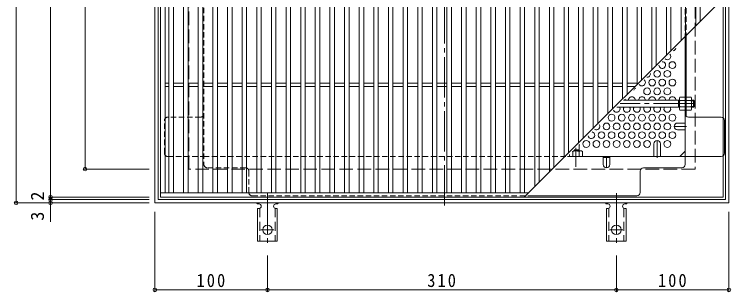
# Model space of a CAD drawing. Units: millimetres at full size, sheet at 1:4. Extents: x -744 to 1008, y -779 to 706.
# Drawn here: x -731 to -95, y -25 to 222 of the extents above; entities that cross this region are included whole.
import ezdxf
from ezdxf.enums import TextEntityAlignment as Align

# ---------------------------------------------------------------- set-up
doc = ezdxf.new("R2010")
doc.units = ezdxf.units.MM
doc.header["$LTSCALE"] = 4
doc.header["$PDMODE"] = 32
doc.header["$PDSIZE"] = 3.2
for name, pattern in [('CHAIN1', [8, 5, -1, 1, -1]), ('CHAIN2', [12, 9, -1, 1, -1]), ('DASHED1', [1.8, 1.2, -0.6]), ('DASHED2', [3, 2, -1]), ('DASHED3', [4, 3, -1])]:
    doc.linetypes.add(name, pattern=pattern)
for name, color, linetype, lineweight in [('A-1_躯体', 3, 'Continuous', 9), ('A-2_仕上', 3, 'Continuous', 9), ('A-4_その他', 7, 'Continuous', 9), ('A-6_寸法', 2, 'Continuous', 9), ('A-7_ハッチ', 2, 'Continuous', 9), ('A-8_記号', 2, 'Continuous', 9), ('A-A_ﾊｯﾁ-ﾜｸ', 3, 'Continuous', 9), ('A-B_ﾊｯﾁ', 2, 'Continuous', 9)]:
    doc.layers.add(name, color=color, linetype=linetype, lineweight=lineweight)
doc.styles.add('ＭＳ ゴシック', font='')
doc.styles.get('ＭＳ ゴシック').set_extended_font_data('MS Gothic')

msp = doc.modelspace()

# ---------------------------------------------------------------- linework, layer by layer
at = {"layer": 'A-1_躯体', "color": 2}
for p, q in [((-99.348, 560.989), (-99.348, 56.989)), ((-96.348, 563.989), (-96.348, 53.989)), ((-96.348, 53.989), (-606.348, 53.989)), ((-99.348, 56.989), (-603.349, 56.989))]:
    msp.add_line(p, q, dxfattribs=at)
at = {"layer": 'A-1_躯体', "color": 2, "linetype": 'DASHED3'}
for p, q in [((-126.348, 533.989), (-126.348, 83.989)), ((-126.348, 83.989), (-576.348, 83.989))]:
    msp.add_line(p, q, dxfattribs=at)
at = {"layer": 'A-1_躯体', "linetype": 'CHAIN2'}
for p, q in [((-127.242, 142.186), (-192.846, 142.186)), ((-232.242, 102.789), (-232.242, 85.953))]:
    msp.add_line(p, q, dxfattribs=at)
at = {"layer": 'A-1_躯体'}
for p, q in [((-140.242, 145.186), (-189.846, 145.186)), ((-141.242, 139.186), (-141.242, 145.186)), ((-141.242, 144.686), (-140.242, 144.686)), ((-127.742, 145.186), (-129.442, 145.186)), ((-129.442, 144.686), (-127.242, 144.686)), ((-127.742, 139.186), (-127.742, 145.186)), ((-127.742, 145.186), (-127.242, 144.686)), ((-127.242, 139.686), (-127.242, 144.686)), ((-140.242, 139.186), (-195.846, 139.186)), ((-141.242, 139.686), (-140.242, 139.686)), ((-129.442, 139.686), (-127.242, 139.686)), ((-127.742, 139.186), (-129.442, 139.186)), ((-127.742, 139.186), (-127.242, 139.686)), ((-229.242, 105.789), (-229.242, 100.186)), ((-234.742, 100.289), (-234.742, 100.186)), ((-233.846, 101.186), (-229.242, 101.186)), ((-229.742, 101.186), (-229.742, 100.186))]:
    msp.add_line(p, q, dxfattribs=at)
at = {"layer": 'A-1_躯体', "color": 2}
for points in [[(-606.348, 53.989), (-606.348, 563.989), (-96.348, 563.989)], [(-603.349, 56.989), (-603.349, 560.989), (-99.348, 560.989)]]:
    msp.add_lwpolyline(points, dxfattribs=at)
at = {"layer": 'A-1_躯体', "color": 2, "linetype": 'DASHED3'}
msp.add_lwpolyline([(-576.348, 83.989), (-576.348, 533.989), (-126.348, 533.989)], dxfattribs=at)
at = {"layer": 'A-2_仕上'}
for p, q in [((-601.348, 58.989), (-601.348, 558.989)), ((-597.348, 62.989), (-597.348, 554.989)), ((-593.848, 62.989), (-593.848, 554.989)), ((-589.848, 62.989), (-589.848, 554.989)), ((-580.848, 62.989), (-580.848, 554.989)), ((-576.848, 62.989), (-576.848, 554.989)), ((-567.848, 62.989), (-567.848, 554.989)), ((-563.848, 62.989), (-563.848, 554.989)), ((-554.848, 62.989), (-554.848, 554.989)), ((-550.848, 62.989), (-550.848, 554.989)), ((-541.848, 62.989), (-541.848, 554.989)), ((-537.848, 62.989), (-537.848, 554.989)), ((-528.848, 62.989), (-528.848, 554.989)), ((-524.848, 62.989), (-524.848, 554.989)), ((-515.848, 62.989), (-515.848, 554.989)), ((-511.848, 62.989), (-511.848, 554.989)), ((-502.848, 62.989), (-502.848, 554.989)), ((-498.848, 62.989), (-498.848, 554.989)), ((-489.848, 62.989), (-489.848, 554.989)), ((-485.848, 62.989), (-485.848, 554.989)), ((-476.848, 62.989), (-476.848, 554.989)), ((-472.848, 62.989), (-472.848, 554.989)), ((-463.848, 62.989), (-463.848, 554.989)), ((-459.848, 62.989), (-459.848, 554.989)), ((-450.848, 62.989), (-450.848, 554.989)), ((-446.848, 62.989), (-446.848, 554.989)), ((-437.848, 62.989), (-437.848, 554.989)), ((-433.848, 62.989), (-433.848, 554.989)), ((-424.848, 62.989), (-424.848, 554.989)), ((-420.848, 62.989), (-420.848, 554.989)), ((-411.848, 62.989), (-411.848, 554.989)), ((-407.848, 62.989), (-407.848, 554.989)), ((-398.848, 62.989), (-398.848, 554.989)), ((-394.848, 62.989), (-394.848, 554.989)), ((-385.848, 62.989), (-385.848, 554.989)), ((-381.848, 62.989), (-381.848, 554.989)), ((-372.848, 62.989), (-372.848, 554.989)), ((-368.848, 62.989), (-368.848, 554.989)), ((-359.848, 62.989), (-359.848, 554.989)), ((-355.848, 62.989), (-355.848, 554.989)), ((-346.848, 62.989), (-346.848, 554.989)), ((-342.848, 62.989), (-342.848, 554.989)), ((-333.848, 62.989), (-333.848, 554.989)), ((-329.848, 62.989), (-329.848, 554.989)), ((-320.848, 62.989), (-320.848, 554.989)), ((-316.848, 62.989), (-316.848, 554.989)), ((-307.848, 62.989), (-307.848, 554.989)), ((-303.848, 62.989), (-303.848, 554.989)), ((-294.848, 62.989), (-294.848, 554.989)), ((-290.848, 62.989), (-290.848, 554.989)), ((-281.848, 62.989), (-281.848, 554.989)), ((-277.848, 62.989), (-277.848, 554.989)), ((-268.848, 554.989), (-268.848, 68.489)), ((-264.848, 554.989), (-264.848, 72.489)), ((-255.848, 554.989), (-255.848, 81.489)), ((-251.848, 554.989), (-251.848, 85.489)), ((-242.848, 554.989), (-242.848, 94.489)), ((-238.848, 554.989), (-238.848, 98.489)), ((-229.848, 554.989), (-229.848, 107.489)), ((-225.848, 554.989), (-225.848, 111.489)), ((-216.848, 554.989), (-216.848, 120.489)), ((-212.848, 554.989), (-212.848, 124.489)), ((-203.848, 554.989), (-203.848, 133.489)), ((-199.848, 554.989), (-199.848, 137.489)), ((-190.848, 554.989), (-190.848, 146.489)), ((-186.848, 554.989), (-186.848, 150.489)), ((-177.848, 554.989), (-177.848, 159.489)), ((-173.848, 554.989), (-173.848, 163.489)), ((-164.848, 554.989), (-164.848, 172.489)), ((-160.848, 554.989), (-160.848, 176.489)), ((-151.848, 554.989), (-151.848, 185.489)), ((-147.848, 554.989), (-147.848, 189.489)), ((-138.848, 554.989), (-138.848, 198.489)), ((-134.848, 554.989), (-134.848, 202.489)), ((-125.848, 554.989), (-125.848, 211.489)), ((-121.848, 554.989), (-121.848, 215.489)), ((-101.348, 558.989), (-101.348, 58.989)), ((-101.348, 235.989), (-278.348, 58.989)), ((-597.348, 160.489), (-593.848, 160.489)), ((-589.848, 160.489), (-580.848, 160.489)), ((-576.848, 160.489), (-567.848, 160.489)), ((-563.848, 160.489), (-554.848, 160.489)), ((-550.848, 160.489), (-541.848, 160.489)), ((-537.848, 160.489), (-528.848, 160.489)), ((-524.848, 160.489), (-515.848, 160.489)), ((-511.848, 160.489), (-502.848, 160.489)), ((-498.848, 160.489), (-489.848, 160.489)), ((-485.848, 160.489), (-476.848, 160.489)), ((-472.848, 160.489), (-463.848, 160.489)), ((-459.848, 160.489), (-450.848, 160.489)), ((-446.848, 160.489), (-437.848, 160.489)), ((-433.848, 160.489), (-424.848, 160.489)), ((-420.848, 160.489), (-411.848, 160.489)), ((-407.848, 160.489), (-398.848, 160.489)), ((-394.848, 160.489), (-385.848, 160.489)), ((-381.848, 160.489), (-372.848, 160.489)), ((-368.848, 160.489), (-359.848, 160.489)), ((-355.848, 160.489), (-346.848, 160.489)), ((-342.848, 160.489), (-333.848, 160.489)), ((-329.848, 160.489), (-320.848, 160.489)), ((-316.848, 160.489), (-307.848, 160.489)), ((-303.848, 160.489), (-294.848, 160.489)), ((-290.848, 160.489), (-281.848, 160.489)), ((-277.848, 160.489), (-268.848, 160.489)), ((-264.848, 160.489), (-255.848, 160.489)), ((-251.848, 160.489), (-242.848, 160.489)), ((-238.848, 160.489), (-229.848, 160.489)), ((-225.848, 160.489), (-216.848, 160.489)), ((-212.848, 160.489), (-203.848, 160.489)), ((-199.848, 160.489), (-190.848, 160.489)), ((-186.849, 160.489), (-177.848, 160.489)), ((-597.348, 157.489), (-593.848, 157.489)), ((-589.848, 157.489), (-580.848, 157.489)), ((-576.848, 157.489), (-567.848, 157.489)), ((-563.848, 157.489), (-554.848, 157.489)), ((-550.848, 157.489), (-541.848, 157.489)), ((-537.848, 157.489), (-528.848, 157.489)), ((-524.848, 157.489), (-515.848, 157.489)), ((-511.848, 157.489), (-502.848, 157.489)), ((-498.848, 157.489), (-489.848, 157.489)), ((-485.848, 157.489), (-476.848, 157.489)), ((-472.848, 157.489), (-463.848, 157.489)), ((-459.848, 157.489), (-450.848, 157.489)), ((-446.848, 157.489), (-437.848, 157.489)), ((-433.848, 157.489), (-424.848, 157.489)), ((-420.848, 157.489), (-411.848, 157.489)), ((-407.848, 157.489), (-398.848, 157.489)), ((-394.848, 157.489), (-385.848, 157.489)), ((-381.848, 157.489), (-372.848, 157.489)), ((-368.848, 157.489), (-359.848, 157.489)), ((-355.848, 157.489), (-346.848, 157.489)), ((-342.848, 157.489), (-333.848, 157.489)), ((-329.848, 157.489), (-320.848, 157.489)), ((-316.848, 157.489), (-307.848, 157.489)), ((-303.848, 157.489), (-294.848, 157.489)), ((-290.848, 157.489), (-281.848, 157.489)), ((-277.848, 157.489), (-268.848, 157.489)), ((-264.848, 157.489), (-255.848, 157.489)), ((-251.848, 157.489), (-242.848, 157.489)), ((-238.848, 157.489), (-229.848, 157.489)), ((-225.848, 157.489), (-216.848, 157.489)), ((-212.848, 157.489), (-203.848, 157.489)), ((-199.848, 157.489), (-190.848, 157.489)), ((-186.849, 157.489), (-179.849, 157.489)), ((-601.348, 62.989), (-274.348, 62.989)), ((-101.348, 58.989), (-601.348, 58.989))]:
    msp.add_line(p, q, dxfattribs=at)
at = {"layer": 'A-4_その他'}
for p, q in [((-729.689, 563.989), (-729.689, 53.989)), ((-699.084, 558.989), (-699.084, 58.989)), ((-668.479, 533.989), (-668.479, 83.989)), ((-669.679, 83.989), (-611.349, 83.989)), ((-700.284, 58.989), (-611.349, 58.989)), ((-699.084, 58.989), (-699.084, 56.989)), ((-730.889, 53.989), (-611.349, 53.989)), ((-700.284, 56.989), (-611.349, 56.989)), ((-699.084, 56.989), (-699.084, 36.981)), ((-606.348, -24.588), (-606.348, 45.989)), ((-96.348, -24.588), (-96.348, 45.989)), ((-506.348, -24.588), (-506.348, 7.057)), ((-196.348, -24.588), (-196.348, 7.057)), ((-606.348, -23.388), (-506.348, -23.388)), ((-506.348, -23.388), (-196.348, -23.388)), ((-196.348, -23.388), (-96.348, -23.388))]:
    msp.add_line(p, q, dxfattribs=at)
for p in [(-668.479, 83.989), (-699.084, 58.989), (-699.084, 56.989), (-729.689, 53.989), (-699.084, 53.989), (-606.348, -23.388), (-506.348, -23.388), (-196.348, -23.388), (-96.348, -23.388)]:
    msp.add_point(p, dxfattribs=at)
at = {"layer": 'A-6_寸法'}
for centre in [(-146.542, 176.487), (-160.042, 168.693), (-151.042, 168.693), (-164.542, 160.899), (-155.542, 160.899), (-146.542, 160.899), (-169.042, 153.104), (-160.042, 153.104), (-151.042, 153.104), (-200.542, 129.722), (-191.542, 129.722), (-182.542, 129.722), (-173.542, 129.722), (-164.542, 129.722), (-155.542, 129.722), (-146.542, 129.722), (-205.042, 121.928), (-196.042, 121.928), (-187.042, 121.928), (-178.042, 121.928), (-169.042, 121.928), (-160.042, 121.928), (-151.042, 121.928), (-209.542, 114.133), (-200.542, 114.133), (-191.542, 114.133), (-182.542, 114.133), (-173.542, 114.133), (-164.542, 114.133), (-155.542, 114.133), (-146.542, 114.133), (-223.042, 106.339), (-214.042, 106.339), (-205.042, 106.339), (-196.042, 106.339), (-187.042, 106.339), (-178.042, 106.339), (-169.042, 106.339), (-151.042, 106.339)]:
    msp.add_circle(centre, 3, dxfattribs=at)
for centre, start, end in [((-146.542, 192.076), 282.70722, 347.29278), ((-151.042, 184.281), 228.9492, 41.0508), ((-155.542, 176.487), 179.96123, 90.03877), ((-169.042, 168.693), 264.58915, 5.41085), ((-173.542, 160.899), 216.99966, 53.00034), ((-178.042, 153.104), 111.29624, 158.70376), ((-182.542, 145.31), 357.61786, 182.38214), ((-173.542, 145.31), 357.61786, 182.38214), ((-164.542, 145.31), 357.61786, 182.38214), ((-155.542, 145.31), 357.61786, 182.38214), ((-146.542, 145.31), 357.61786, 182.38214), ((-191.542, 145.31), 357.61786, 19.58149), ((-196.042, 137.516), 204.68201, 33.81492), ((-187.042, 137.516), 146.18508, 33.81492), ((-178.042, 137.516), 146.18508, 33.81492), ((-169.042, 137.516), 146.18508, 33.81492), ((-160.042, 137.516), 146.18508, 33.81492), ((-151.042, 137.516), 146.18508, 33.81492), ((-214.042, 121.928), 237.77811, 32.22189), ((-218.542, 114.133), 191.26992, 78.73008), ((-232.042, 106.339), 338.96053, 352.85353)]:
    msp.add_arc(centre, 3, start, end, dxfattribs=at)
at = {"layer": 'A-7_ハッチ', "linetype": 'CHAIN2'}
msp.add_line((-349.042, 567.586), (-349.042, 50.392), dxfattribs=at)
at = {"layer": 'A-7_ハッチ', "linetype": 'DASHED1'}
for p, q in [((-562.842, 529.793), (-562.842, 88.186)), ((-135.242, 199.789), (-135.242, 529.793)), ((-563.642, 131.147), (-563.642, 290.528)), ((-134.442, 200.589), (-134.442, 290.528)), ((-134.442, 145.186), (-135.242, 145.186)), ((-134.442, 138.986), (-135.242, 138.986)), ((-565.842, 130.186), (-594.846, 130.186)), ((-597.846, 98.186), (-597.846, 127.186)), ((-594.846, 95.186), (-562.842, 95.186)), ((-562.842, 95.186), (-239.846, 95.186)), ((-525.841, 85.186), (-559.842, 85.186)), ((-522.841, 82.186), (-522.841, 63.186)), ((-519.841, 60.186), (-274.846, 60.186))]:
    msp.add_line(p, q, dxfattribs=at)
at = {"layer": 'A-7_ハッチ'}
for p, q in [((-135.242, 88.186), (-135.242, 199.789)), ((-134.442, 131.147), (-134.442, 200.589)), ((-103.239, 130.186), (-132.242, 130.186)), ((-100.239, 98.186), (-100.239, 127.186)), ((-139.854, 95.186), (-135.242, 99.798)), ((-239.846, 95.186), (-103.239, 95.186)), ((-208.042, 94.386), (-202.042, 94.386)), ((-172.243, 85.186), (-138.242, 85.186)), ((-175.243, 63.186), (-175.243, 82.186)), ((-274.846, 60.186), (-178.243, 60.186))]:
    msp.add_line(p, q, dxfattribs=at)
at = {"layer": 'A-7_ハッチ', "linetype": 'DASHED1'}
for centre, start, end in [((-594.846, 127.186), 90, 180), ((-565.842, 133.186), 270, 0), ((-594.846, 98.186), 180, 270), ((-559.842, 88.186), 180, 270), ((-525.841, 82.186), 0, 90), ((-519.841, 63.186), 180, 270)]:
    msp.add_arc(centre, 3, start, end, dxfattribs=at)
at = {"layer": 'A-7_ハッチ'}
for centre, start, end in [((-132.242, 133.186), 180, 270), ((-103.239, 127.186), 0, 90), ((-103.239, 98.186), 270, 0), ((-172.243, 82.186), 90, 180), ((-138.242, 88.186), 270, 0), ((-178.243, 63.186), 270, 0)]:
    msp.add_arc(centre, 3, start, end, dxfattribs=at)
at = {"layer": 'A-8_記号', "linetype": 'CHAIN1'}
for p, q in [((-134.042, 121.928), (-145.042, 121.928)), ((-160.042, 93.986), (-160.042, 109.336)), ((-205.042, 95.186), (-205.042, 85.185))]:
    msp.add_line(p, q, dxfattribs=at)
at = {"layer": 'A-8_記号'}
for p, q in [((-142.042, 124.928), (-135.242, 124.928)), ((-142.042, 118.928), (-135.242, 118.928)), ((-163.042, 106.336), (-163.042, 95.186)), ((-157.042, 106.336), (-157.042, 95.186)), ((-208.042, 88.185), (-208.042, 95.186)), ((-202.042, 88.185), (-202.042, 95.186))]:
    msp.add_line(p, q, dxfattribs=at)
for centre, start, end in [((-142.042, 121.928), 90, 270), ((-160.042, 106.336), 0, 180), ((-205.042, 88.185), 180, 0)]:
    msp.add_arc(centre, 3, start, end, dxfattribs=at)
at = {"layer": 'A-A_ﾊｯﾁ-ﾜｸ', "color": 7, "linetype": 'CHAIN2'}
for p, q in [((-506.348, 62.457), (-506.348, 15.057)), ((-196.348, 62.457), (-196.348, 15.057)), ((-512.124, 29.989), (-500.572, 29.989)), ((-202.124, 29.989), (-190.572, 29.989))]:
    msp.add_line(p, q, dxfattribs=at)
at = {"layer": 'A-A_ﾊｯﾁ-ﾜｸ'}
for p, q in [((-514.348, 52.989), (-513.848, 52.989)), ((-498.853, 52.989), (-498.34, 52.989)), ((-204.348, 52.989), (-203.848, 52.989)), ((-188.853, 52.989), (-188.34, 52.989)), ((-515.098, 48.989), (-513.848, 48.989)), ((-515.098, 48.989), (-515.098, 19.989)), ((-497.598, 48.989), (-498.848, 48.989)), ((-497.598, 48.989), (-497.598, 19.989)), ((-205.098, 48.989), (-203.848, 48.989)), ((-205.098, 48.989), (-205.098, 19.989)), ((-187.598, 48.989), (-188.848, 48.989)), ((-187.598, 48.989), (-187.598, 19.989)), ((-497.598, 19.989), (-515.098, 19.989)), ((-187.598, 19.989), (-205.098, 19.989))]:
    msp.add_line(p, q, dxfattribs=at)
at = {"layer": 'A-A_ﾊｯﾁ-ﾜｸ', "linetype": 'DASHED2'}
for p, q in [((-513.098, 49.135), (-513.098, 19.989)), ((-499.598, 49.135), (-499.598, 19.989)), ((-203.098, 49.135), (-203.098, 19.989)), ((-189.598, 49.135), (-189.598, 19.989))]:
    msp.add_line(p, q, dxfattribs=at)
at = {"layer": 'A-A_ﾊｯﾁ-ﾜｸ'}
for centre in [(-506.348, 29.989), (-196.348, 29.989)]:
    msp.add_circle(centre, 4.25, dxfattribs=at)
for centre, start, end in [((-514.348, 54.989), 209.99951, 269.72403), ((-513.848, 50.989), 270, 90), ((-498.848, 50.989), 90.13329, 270), ((-498.348, 54.989), 270.24162, 330.00072), ((-204.348, 54.989), 209.99951, 269.72403), ((-203.848, 50.989), 270, 90), ((-188.848, 50.989), 90.13329, 270), ((-188.348, 54.989), 270.24162, 330.00072)]:
    msp.add_arc(centre, 2, start, end, dxfattribs=at)
at = {"layer": 'A-B_ﾊｯﾁ'}
for p, q in [((-140.242, 147.185), (-139.809, 147.936)), ((-140.242, 137.186), (-140.242, 147.185)), ((-135.242, 147.936), (-139.809, 147.936)), ((-135.242, 136.436), (-135.242, 147.936)), ((-134.442, 136.436), (-134.442, 147.936)), ((-134.442, 147.936), (-129.875, 147.936)), ((-129.442, 147.185), (-129.875, 147.936)), ((-129.442, 137.186), (-129.442, 147.185)), ((-139.809, 145.049), (-135.242, 145.049)), ((-129.875, 145.049), (-134.442, 145.049)), ((-140.242, 137.186), (-139.809, 136.436)), ((-139.809, 139.322), (-135.242, 139.322)), ((-135.242, 136.436), (-139.809, 136.436)), ((-129.875, 139.322), (-134.442, 139.322)), ((-134.442, 136.436), (-129.875, 136.436)), ((-129.442, 137.186), (-129.875, 136.436)), ((-237.992, 95.186), (-237.992, 97.039)), ((-235.105, 99.752), (-235.105, 95.186)), ((-234.846, 100.186), (-227.242, 100.186)), ((-229.379, 99.752), (-229.379, 95.186)), ((-227.242, 100.186), (-226.492, 99.752))]:
    msp.add_line(p, q, dxfattribs=at)
msp.add_lwpolyline([(-237.992, 95.186), (-226.492, 95.186), (-226.492, 99.752)], dxfattribs=at)
for centre, radius, start, end in [((-136.96, 146.291), 3.29, 149.99998, 176.07924), ((-137.507, 146.526), 2.735, 180.2103, 212.68507), ((-132.724, 146.291), 3.29, 3.92076, 30.00002), ((-132.177, 146.526), 2.735, 327.31493, 359.7897), ((-130.559, 142.186), 9.683, 162.79973, 197.20026), ((-139.125, 142.186), 9.683, 342.79974, 17.20027), ((-137.507, 137.845), 2.735, 147.31491, 179.78969), ((-136.96, 138.08), 3.29, 183.92075, 210), ((-132.177, 137.845), 2.735, 0.21031, 32.68509), ((-132.724, 138.08), 3.29, 330, 356.07925), ((-236.582, 97.451), 2.735, 57.31491, 59.95843), ((-232.242, 90.503), 9.683, 72.79973, 107.20026), ((-227.902, 97.451), 2.735, 90.2103, 122.68507), ((-228.137, 96.904), 3.29, 59.99998, 86.07924)]:
    msp.add_arc(centre, radius, start, end, dxfattribs=at)

# ---------------------------------------------------------------- texts
at = {"layer": 'A-4_その他', "color": 2, "style": 'ＭＳ ゴシック'}
for s, p in [('2', (-701.484, 56.029)), ('3', (-701.484, 38.174))]:
    msp.add_text(s, height=11.73, rotation=90, dxfattribs=at).set_placement(p, align=Align.BOTTOM_LEFT)
at = {"layer": 'A-4_その他', "color": 2, "char_height": 11.73, "attachment_point": 7, "style": 'ＭＳ ゴシック'}
for s, insert in [('\\T1.27;\\W0.9;100', (-569.348, -20.988)), ('\\T1.27;\\W0.9;310', (-364.348, -20.988)), ('\\T1.27;\\W0.9;100', (-159.348, -20.988))]:
    msp.add_mtext(s, dxfattribs=dict(at, insert=insert))

doc.saveas('drawing.dxf')
